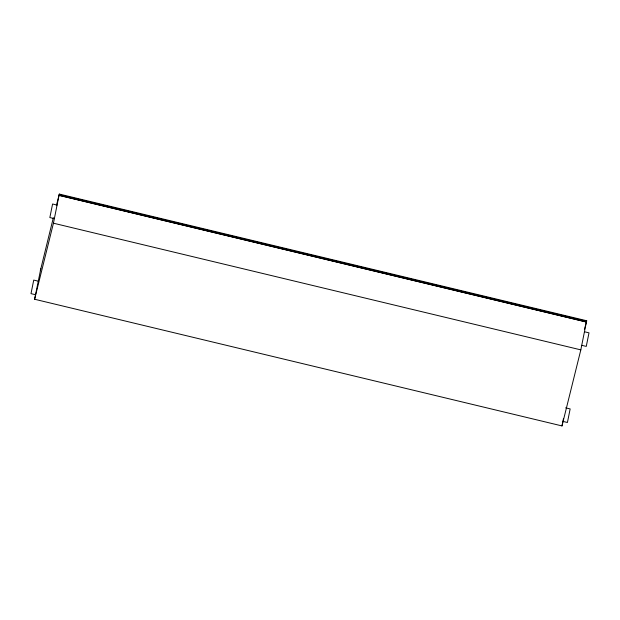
<?xml version="1.0" encoding="UTF-8"?>
<svg xmlns="http://www.w3.org/2000/svg" width="620" height="620" viewBox="0 0 620 620"><rect width="100%" height="100%" fill="white"/><g stroke="black" fill="none" stroke-linecap="round" stroke-linejoin="round"><path stroke-width="0.93" d="M585.52 325.213L586.419 321.912L580.824 349.874L561.991 425.925L34.611 299.251L40.657 269.452L53.359 217.667M40.478 270.126L40.354 270.738L40.811 268.793M34.611 299.251L53.444 223.2L59.04 195.238L56.343 205.693M586.574 321.362L586.698 320.749L59.319 194.076L59.194 194.688L586.574 321.362L586.427 321.966L59.047 195.292M561.991 425.925L563.495 418.461M58.985 195.416L59.319 194.076M586.365 322.09L586.698 320.749M584.42 329.584L585.35 325.864M59.055 195.385L586.435 322.059M57.102 205.081L52.576 203.996L49.848 217.558L54.366 218.643M584.482 331.754L589 332.847L586.264 346.402L581.746 345.317M53.444 223.2L580.824 349.874M38.254 281.17L33.736 280.085L31 293.64L35.518 294.733M565.634 407.844L570.152 408.929L567.424 422.491L562.898 421.399"/></g></svg>
